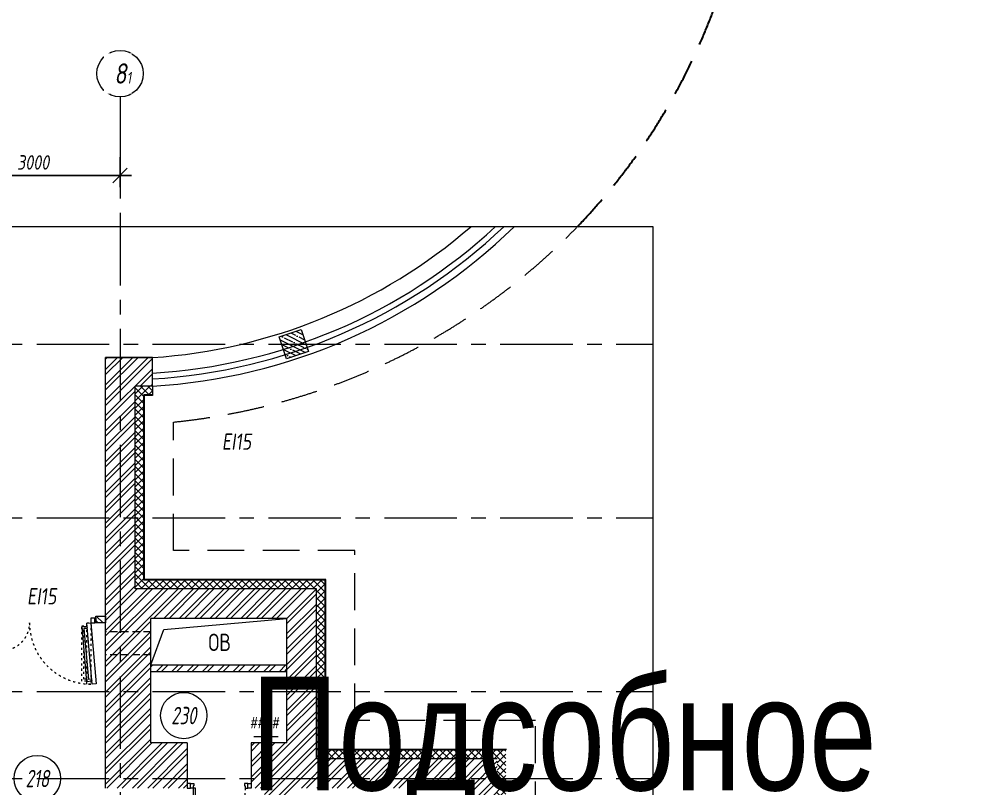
# Model space of a CAD drawing. Header units: millimetres. Extents: x -85420 to 1195317, y -69347 to 470418.
# Drawn here: x 561452 to 577780, y 47277 to 60557 of the extents above; entities that cross this region are included whole.
import ezdxf
from ezdxf import colors
from ezdxf.entities.mleader import LeaderData, LeaderLine
from ezdxf.enums import TextEntityAlignment as Align
from ezdxf.math import Vec2, Vec3

# ---------------------------------------------------------------- set-up
doc = ezdxf.new("R2018")
doc.units = ezdxf.units.MM
for name, pattern in [('ACAD_ISO03W100', [30, 12, -18]), ('CENTER', [2, 1.25, -0.25, 0.25, -0.25]), ('DASHED', [19.05, 12.7, -6.35]), ('ГОСТ 2.303 4', [7, 5, -2, 0])]:
    doc.linetypes.add(name, pattern=pattern)
for name, color, linetype, lineweight, true_color in [('АР_Граница ПБ', 7, 'Continuous', 53, 0xf60404), ('АР_ПБ_Двери', 7, 'Continuous', 15, 0xdb0000), ('ПБ_граница', 7, 'ГОСТ 2.303 4', 40, 0xdb0000)]:
    doc.layers.add(name, color=color, linetype=linetype, lineweight=lineweight, true_color=true_color)
for name, color, linetype, lineweight in [('АР_Двери', 7, 'Continuous', 0), ('АР_Колонны', 5, 'Continuous', 35), ('АР_Колонны Штрих', 250, 'Continuous', 5), ('АР_Маркер экспликации', 239, 'Continuous', 13), ('АР_Навесной фасад', 250, 'Continuous', 5), ('АР_Номер помещения', 250, 'Continuous', 9), ('АР_Окна', 4, 'Continuous', 9), ('АР_Оси', 7, 'Continuous', 25), ('АР_Оси размеры', 164, 'Continuous', 9), ('АР_Отверстия', 250, 'Continuous', 15), ('АР_Перегородки витражные', 152, 'Continuous', 13), ('АР_Перегородки_кирпич_Штрих', 244, 'Continuous', 5), ('АР_Сущ Несущая стена', 250, 'Continuous', 50), ('АР_тонкая линия', 250, 'Continuous', 0), ('АР_Утеплитель', 250, 'Continuous', 13), ('АР_Штриховка кирпич', 250, 'Continuous', 9), ('Функциональное зонирование', 250, 'Continuous', 18)]:
    doc.layers.add(name, color=color, linetype=linetype, lineweight=lineweight)
doc.layers.add('АР_Названия помещений', color=124, linetype='Continuous', lineweight=5, plot=False)
doc.layers.add('АР_Помещения_площадь', color=19, linetype='Continuous', lineweight=9, plot=False)
doc.layers.add('АР_Перегородки кирпич', color=34, linetype='Continuous')
doc.layers.add('АР_Площадь контур', color=7, linetype='Continuous', lineweight=30, true_color=0xff9ee7, plot=False)
doc.styles.add('ICOCPEUR', font='isocpeur.ttf')
doc.styles.add('ISOCPEUR', font='', dxfattribs={"height": 250})
doc.styles.get("Standard").update_dxf_attribs({"font": 'GOST.TTF'})
doc.styles.add('Архитект', font='isocpeur.ttf', dxfattribs={"width": 0.8, "oblique": 8})
doc.styles.add('ГОСТ 2.304', font='CS_Gost2304.shx', dxfattribs={"oblique": 10})
doc.styles.get('ISOCPEUR').set_extended_font_data('ISOCPEUR', italic=True)
doc.dimstyles.new('СПДС', dxfattribs={"dimscale": 100, "dimtxt": 2.5, "dimasz": 2.5, "dimexe": 2, "dimexo": 0.625, "dimgap": 1, "dimtad": 1, "dimdec": 0, "dimrnd": 5, "dimtxsty": 'ГОСТ 2.304', "dimblk": 'OBLIQUE', "dimblk1": 'OBLIQUE', "dimblk2": 'OBLIQUE', "dimcen": 2.5, "dimdle": 2, "dimadec": 0, "dimazin": 2, "dimtfac": 0.75, "dimtdec": 4, "dimtmove": 1, "dimatfit": 3, "dimfxl": 1, "dimtfill": 1, "dimtolj": 1, "dimarcsym": 1})
pattern_1 = [(45, (-317629.56, 98823), (-132.58252, 132.58252), []), (45, (-317541.18, 98823), (-132.58252, 132.58252), [])]

# ---------------------------------------------------------------- blocks, each defined once
blk = doc.blocks.new('_DotSmall')
at = {"color": 0, "linetype": 'ByBlock', "const_width": 0.5}
blk.add_lwpolyline([(-0.0625, 0, 1), (0.0625, 0, 1)], format="xyb", close=True, dxfattribs=at)
blk = doc.blocks.new('*U433')
for points in [[(-55, -80), (-55, 0), (-115, 0), (-115, -40), (-100, -40), (-100, -80), (-55, -80)], [(0, 0), (0, -80), (-55, -80), (-55, 0), (0, 0)], [(-1100, 0), (-1100, -80), (-1045, -80), (-1045, 0), (-1100, 0)], [(-1045, -80), (-1045, 0), (-985, 0), (-985, -40), (-1000, -40), (-1000, -80), (-1045, -80)]]:
    blk.add_lwpolyline(points)
blk.add_lwpolyline([(-100, -80), (-100, -980), (-140, -980), (-140, -80)], close=True)
at = {"linetype": 'ACAD_ISO03W100', "ltscale": 3}
blk.add_arc((-100, -80), 900, 180, 270, dxfattribs=at)
blk = doc.blocks.new('_Oblique')
at = {"color": 0, "linetype": 'ByBlock', "lineweight": -2}
blk.add_line((-0.5, -0.5), (0.5, 0.5), dxfattribs=at)
blk = doc.blocks.new('*D455')
at = {"layer": 'Defpoints', "color": 0, "ltscale": 100, "transparency": 16777216}
for p in [(645617, 43895), (648617, 43890), (648617, 43513)]:
    blk.add_point(p, dxfattribs=at)
at = {"layer": 'АР_Оси размеры', "color": 0, "lineweight": -2, "ltscale": 100, "transparency": 16777216}
for p, q in [((645617, 43833), (645617, 43313)), ((648617, 43827), (648617, 43313)), ((645417, 43513), (648817, 43513))]:
    blk.add_line(p, q, dxfattribs=at)
at = {"layer": 'АР_Оси размеры', "color": 0, "lineweight": -2, "ltscale": 100, "transparency": 16777216, "xscale": 250, "yscale": 250, "zscale": 250, "rotation": 180}
blk.add_blockref('_Oblique', (645617, 43513), dxfattribs=at)
at = {"layer": 'АР_Оси размеры', "color": 0, "lineweight": -2, "ltscale": 100, "transparency": 16777216, "xscale": 250, "yscale": 250, "zscale": 250}
blk.add_blockref('_Oblique', (648617, 43513), dxfattribs=at)
at = {"layer": 'АР_Оси размеры', "color": 0, "lineweight": 9, "ltscale": 100, "transparency": 16777216, "insert": (647117, 43738), "char_height": 250, "attachment_point": 5, "style": 'ГОСТ 2.304', "bg_fill": 3, "box_fill_scale": 1.1, "bg_fill_color": 256, "bg_fill_true_color": 13158600, "bg_fill_transparency": 0}
blk.add_mtext('\\A1;3000', dxfattribs=at)
blk = doc.blocks.new('*U438')
at = {"layer": 'АР_Номер помещения', "color": 7}
blk.add_circle((-21934, 1991), 400, dxfattribs=at)
at = {"layer": 'АР_Помещения_площадь', "color": 7}
blk.add_line((-20303, 1622), (-20725, 1622), dxfattribs=at)
at = {"color": 7, "style": 'ISOCPEUR', "width": 0.7, "flags": 1}
blk.add_attdef('КАТЕГОРИЯ', (-499, -2092), '', height=250, dxfattribs=at)
at = {"layer": 'АР_Номер помещения', "color": 7, "style": 'ISOCPEUR', "width": 0.7}
blk.add_attdef('НОМЕР_ПОМЕЩЕНИЯ', text='', height=300, dxfattribs=at).set_placement((-21934, 1991), align=Align.MIDDLE_CENTER)
at = {"layer": 'АР_Помещения_площадь', "color": 7, "style": 'ISOCPEUR', "width": 0.7}
blk.add_attdef('ПЛОЩАДЬ_ПОМЕЩЕНИЯ', text='', height=200, dxfattribs=at).set_placement((-20298, 1868), align=Align.MIDDLE_RIGHT)
at = {"layer": 'АР_Помещения_площадь', "color": 7, "lineweight": 30, "width": 0.7, "flags": 104}
blk.add_attdef('ИМЯ_ПОМЕЩЕНИЯ', text='', height=100, dxfattribs=at).set_placement((158, 1217), align=Align.MIDDLE_CENTER)
blk = doc.blocks.new('1700-3')
for points in [[(-476, 1526), (-12, 1444), (0, 1513), (-464, 1595)], [(0, -13), (-1051, -105), (-1057, -35), (-6, 57)]]:
    blk.add_lwpolyline(points, close=True)
at = {"linetype": 'ACAD_ISO03W100', "ltscale": 3}
for points in [[(-471, 1443), (0, 1443), (0, 1513), (-471, 1513)], [(0, -13), (-1055, -13), (-1055, 57), (0, 57)]]:
    blk.add_lwpolyline(points, close=True, dxfattribs=at)
for points in [[(-392, 1511), (-427, 1517), (-441, 1434), (-76, 1369), (-61, 1453), (-96, 1459)], [(-392, 1511), (-401, 1462), (-104, 1410), (-96, 1459)], [(80, 1600), (0, 1600), (0, 1583), (80, 1583), (80, 1600)], [(0, 1583), (80, 1583), (80, 1513), (50, 1513), (50, 1513), (0, 1513), (0, 1583)], [(-972, -28), (-1007, -31), (-1014, 54), (-63, 137), (-56, 52), (-91, 49)], [(-972, -28), (-976, 22), (-95, 99), (-91, 49)], [(0, -83), (80, -83), (80, -13), (50, -13), (50, -13), (0, -13), (0, -83)], [(80, -100), (0, -100), (0, -83), (80, -83), (80, -100)]]:
    blk.add_lwpolyline(points)
for points in [[(-386, 1443), (-421, 1443), (-421, 1358), (-50, 1358), (-50, 1443), (-85, 1443)], [(-386, 1443), (-386, 1393), (-85, 1393), (-85, 1443)], [(-970, 57), (-1005, 57), (-1005, 142), (-50, 142), (-50, 57), (-85, 57)], [(-970, 57), (-970, 107), (-85, 107), (-85, 57)]]:
    blk.add_lwpolyline(points, dxfattribs=at)
for centre, radius, start, end in [((0, 1513), 471, 170, 270), ((0, -13), 1055, 90, 181.2023)]:
    blk.add_arc(centre, radius, start, end, dxfattribs=at)
blk = doc.blocks.new('*U437')
at = {"layer": 'АР_Номер помещения', "color": 7}
blk.add_circle((172, -2136), 400, dxfattribs=at)
at = {"color": 7, "style": 'ISOCPEUR', "width": 0.7, "flags": 1}
blk.add_attdef('КАТЕГОРИЯ', (-499, -2092), '', height=250, dxfattribs=at)
at = {"layer": 'АР_Номер помещения', "color": 7, "style": 'ISOCPEUR', "width": 0.7}
blk.add_attdef('НОМЕР_ПОМЕЩЕНИЯ', text='', height=300, dxfattribs=at).set_placement((172, -2136), align=Align.MIDDLE_CENTER)
at = {"layer": 'АР_Помещения_площадь', "color": 7, "lineweight": 30, "width": 0.7, "flags": 104}
blk.add_attdef('ИМЯ_ПОМЕЩЕНИЯ', text='', height=100, dxfattribs=at).set_placement((158, 1217), align=Align.MIDDLE_CENTER)
at = {"layer": 'АР_Помещения_площадь', "color": 7, "style": 'ISOCPEUR', "width": 0.7}
blk.add_attdef('ПЛОЩАДЬ_ПОМЕЩЕНИЯ', text='', height=200, dxfattribs=at).set_placement((309, -3829), align=Align.MIDDLE_RIGHT)
blk = doc.blocks.new('*U441')
at = {"layer": 'АР_Граница ПБ', "color": 18, "linetype": 'DASHED', "lineweight": 30, "ltscale": 50, "true_color": 0x000000}
blk.add_lwpolyline([(5716, 10401, 0.157896), (8648, 16439), (38244, 16439), (38244, 19569), (41754, 19569), (41754, 30409), (15745, 30409), (15745, 33919), (6404, 33919), (6404, 30409), (-756, 30409), (-756, 33409), (-11596, 33409), (-11596, 29855, 0.334723), (-20031, 21409), (-23596, 21409), (-23596, 7563), (-17656, 7568), (-17656, -16340), (-10047, -16340)], format="xyb", dxfattribs=at)
blk = doc.blocks.new('АР план')
at = {"layer": 'АР_Колонны Штрих', "lineweight": 9, "ltscale": 100}
h = blk.add_hatch(dxfattribs=at)
h.set_pattern_fill('ANSI35', color=256, scale=500, angle=-71.56454)
h.set_pattern_definition([(333.435457, (386914.32, 961399.34), (55.900708, 111.803895), []), (333.435457, (386942.27, 961315.49), (55.900708, 111.803895), [156.25, -31.25, 0, -31.25])])
h.paths.add_polyline_path([(651870, 40474.4), (651743.5, 40853.9), (651364.1, 40727.4), (651490.5, 40347.9)])
at = {"layer": 'АР_Перегородки_кирпич_Штрих', "lineweight": 9, "ltscale": 100}
h = blk.add_hatch(dxfattribs=at)
h.set_pattern_fill('ANSI32', color=256, scale=500, angle=90)
h.set_pattern_definition([(135, (590367.71, -915574.45), (-132.58252, -132.58252), []), (135, (590367.71, -915486.06), (-132.58252, -132.58252), [])])
h.paths.add_polyline_path([(648198.5, 35906.8), (648198.5, 35786.8), (648366.9, 35786.7), (648366.9, 35906.8), (648299.6, 35906.8), (648299.6, 35906.7)])
h = blk.add_hatch(dxfattribs=at)
h.set_pattern_fill('ANSI32', color=256, scale=500)
h.set_pattern_definition([(45, (845850.95, -65899.79), (-132.58252, 132.58252), []), (45, (845939.34, -65899.79), (-132.58252, 132.58252), [])])
h.paths.add_polyline_path([(651496.9, 34944.3), (651496.9, 35064.3), (650533.8, 35064.3), (650536.7, 35060.5), (650416.7, 35060.5), (650413.8, 35064.3), (649146.9, 35064.3), (649146.9, 34944.3)])
at = {"layer": 'АР_Утеплитель', "lineweight": 9, "ltscale": 100}
h = blk.add_hatch(dxfattribs=at)
h.set_pattern_fill('ANSI37', color=256, scale=700)
h.set_pattern_definition([(45, (-311049.53, 38359.43), (-61.871843, 61.871843), []), (135, (-311049.53, 38359.43), (-61.871843, -61.871843), [])])
h.paths.add_polyline_path([(657815.7, 20650.9), (657815.7, 20800.9), (650762.1, 20800.9), (650762.1, 16835.9), (646086.9, 16835.9), (646086.9, 25145.9), (651476.9, 25145.9), (651476.9, 25275.9), (655277.1, 25275.9), (655277.1, 33595.9), (652156.9, 33595.9), (652156.9, 36525.9), (649026.9, 36525.9), (649026.9, 39726.2), (649176.9, 39726.2), (649176.9, 39876.2), (648876.9, 39876.2), (648876.9, 36375.9), (652006.9, 36375.9), (652006.9, 33445.9), (655127.1, 33445.9), (655127.1, 25425.9), (651326.9, 25425.9), (651326.9, 25295.9), (645936.9, 25295.9), (645936.9, 16685.9), (650912.1, 16685.9), (650912.1, 20650.9)])
at = {"layer": 'АР_Штриховка кирпич', "lineweight": 9, "ltscale": 100}
h = blk.add_hatch(dxfattribs=at)
h.set_pattern_fill('ANSI32', color=256, scale=500)
h.set_pattern_definition(pattern_1)
h.paths.add_polyline_path([(652006.9, 36375.9), (648877.3, 36375.9), (648876.9, 39876.2), (649176.9, 39876.2), (649176.9, 40369.6), (648366.9, 40369.6), (648366.9, 32935.7), (649777.1, 32935.9), (649777, 33715.9), (649146.9, 33715.8), (649146.9, 35865.9), (651496.9, 35865.9)])
h.paths.add_polyline_path([(652006.9, 36375.9), (651496.9, 35865.9), (651496.9, 33715.9), (650877.1, 33715.9), (650877.1, 32935.9), (651107.1, 32935.9), (651107.1, 32815.9), (651617, 32815.9), (651617, 32935.9), (654617, 32935.9), (654617.1, 32935.9), (655127.1, 32935.9), (655127.1, 33446.1), (652006.9, 33445.9)])
h = blk.add_hatch(dxfattribs=at)
h.set_pattern_fill('ANSI32', color=256, scale=500)
h.set_pattern_definition(pattern_1)
h.paths.add_polyline_path([(651326.9, 25425.9), (655127.1, 25425.9), (655127.1, 32935.9), (654617, 32935.9), (654617, 25935.9), (651617.1, 25935.9), (651617, 31215.9), (651107.1, 31215.9), (651107.1, 25935.9), (645936.9, 25935.9), (645936.9, 25295.9), (651326.9, 25295.9)])
at = {"layer": 'Defpoints', "color": 18, "lineweight": 9, "ltscale": 100, "true_color": 0x000000}
blk.add_lwpolyline([(639417, 42625.6), (629522.5, 42625.6), (629522.5, 14722.7), (657815.7, 14722.7), (657815.7, 42625.6), (639537, 42625.6)], dxfattribs=at)
at = {"layer": 'АР_Граница ПБ', "linetype": 'DASHED', "lineweight": 9, "ltscale": 50}
blk.add_lwpolyline([(640246.3, 15772), (640246.3, 16777), (646418.8, 16777), (646418.8, 24795.5), (655787.1, 24795.5), (655787.1, 34101.8), (652666.9, 34105.3), (652666.9, 37035.9), (649536.9, 37035.9), (649536.9, 39253.9, 0.1767541), (656507.5, 42625.6, 0.1748444)], format="xyb", dxfattribs=at)
at = {"layer": 'АР_Колонны', "lineweight": 9, "ltscale": 100}
blk.add_lwpolyline([(651743.5, 40853.9), (651870, 40474.4), (651490.5, 40347.9), (651364.1, 40727.4)], close=True, dxfattribs=at)
at = {"layer": 'АР_Навесной фасад', "lineweight": 9, "ltscale": 100}
for p, q in [((649026.9, 36525.9), (649026.9, 39726.2)), ((649036.9, 36535.9), (649036.9, 39716.2)), ((652156.9, 36525.9), (649026.9, 36525.9)), ((652166.9, 36535.9), (649036.9, 36535.9)), ((652156.9, 33595.9), (652156.9, 36525.9)), ((652166.9, 33605.9), (652166.9, 36535.9)), ((652156.9, 33595.9), (655277.1, 33595.9)), ((652166.9, 33605.9), (655287.1, 33605.9))]:
    blk.add_line(p, q, dxfattribs=at)
for points in [[(649176.9, 39876.2), (649176.9, 39716.2)], [(649176.9, 39726.2), (649026.9, 39726.2)], [(649176.9, 39716.2), (649036.9, 39716.2)]]:
    blk.add_lwpolyline(points, dxfattribs=at)
at = {"layer": 'АР_Окна', "lineweight": 9, "ltscale": 100}
for radius, start, end in [(9621.9, 273.34624, 313.49348), (9521.9, 273.38143, 312.8555)]:
    blk.add_arc((648615.3, 49605.9), radius, start, end, dxfattribs=at)
at = {"layer": 'АР_Оси', "linetype": 'CENTER', "lineweight": 9, "ltscale": 1000}
for p, q in [((623178.5, 40600.9), (657815.7, 40600.9)), ((623178.5, 37600.9), (657815.7, 37600.9)), ((623178.5, 34600.9), (657815.7, 34600.9)), ((623178.5, 33100.9), (657815.7, 33100.9))]:
    blk.add_line(p, q, dxfattribs=at)
at = {"layer": 'АР_Оси', "lineweight": 9, "ltscale": 0.5}
blk.add_circle((648617, 45270.1), 400, dxfattribs=at)
at = {"layer": 'АР_Перегородки кирпич', "linetype": 'Continuous', "lineweight": 9, "ltscale": 100}
for points in [[(648366.9, 35906.8), (648366.9, 35786.8), (648198.5, 35786.8)], [(648198.5, 35786.8), (648198.5, 35906.8)]]:
    blk.add_lwpolyline(points, dxfattribs=at)
at = {"layer": 'АР_Перегородки кирпич', "lineweight": 9, "ltscale": 100}
for points in [[(648198.5, 35906.8), (648366.9, 35906.8)], [(649146.9, 35064.3), (651496.9, 35064.3)], [(651496.9, 34944.3), (649146.9, 34944.3)]]:
    blk.add_lwpolyline(points, dxfattribs=at)
at = {"layer": 'АР_Площадь контур', "lineweight": 9, "ltscale": 100}
blk.add_lwpolyline([(648366.9, 40369.6), (649176.9, 40369.6, 0.1636166), (654668.7, 42625.6, 0.1636166)], format="xyb", dxfattribs=at)
at = {"layer": 'АР_Сущ Несущая стена', "lineweight": 9, "ltscale": 100}
for p, q in [((648366.9, 32935.9), (648366.9, 40369.6)), ((648876.9, 40369.6), (648366.9, 40369.6)), ((649176.9, 39876.2), (649176.9, 40369.6)), ((648876.9, 36375.9), (648876.9, 39876.2)), ((652006.9, 36375.9), (648876.9, 36375.9)), ((652006.9, 33445.9), (652006.9, 36375.9)), ((649146.9, 33715.9), (649146.9, 35865.9)), ((651496.9, 35865.9), (649146.9, 35865.9)), ((651496.9, 33715.9), (651496.9, 35865.9)), ((649777.1, 33715.9), (649146.9, 33715.9)), ((649777.1, 33715.9), (649777.1, 32935.9)), ((650877.1, 33715.9), (650877.1, 32935.9)), ((651496.9, 33715.9), (650877.1, 33715.9)), ((652006.9, 33445.9), (655127.1, 33445.9))]:
    blk.add_line(p, q, dxfattribs=at)
for points in [[(649176.9, 40369.6), (648876.9, 40369.6)], [(649176.9, 39876.2), (648876.9, 39876.2)]]:
    blk.add_lwpolyline(points, dxfattribs=at)
for centre, radius, start, end in [((648567.8, 49664.4), 9314.8, 273.74937, 310.91699), ((648615.3, 49605.9), 9745.9, 273.30362, 314.25645)]:
    blk.add_arc(centre, radius, start, end, dxfattribs=at)
at = {"layer": 'АР_тонкая линия', "lineweight": 9, "ltscale": 100}
blk.add_lwpolyline([(649146.9, 35064.3), (649373.6, 35672), (651496.9, 35865.9)], dxfattribs=at)
at = {"layer": 'Функциональное зонирование', "linetype": 'DASHED', "lineweight": 9, "ltscale": 10}
for p, q in [((649146.9, 35635.9), (648366.9, 35635.9)), ((649146.9, 35235.9), (648366.9, 35235.9))]:
    blk.add_line(p, q, dxfattribs=at)
at = {"layer": 'АР_Двери', "lineweight": 9, "xscale": -1}
blk.add_blockref('*U433', (649777.1, 33015.9), dxfattribs=at)
at = {"layer": 'АР_Маркер экспликации', "color": 7, "lineweight": 9}
ref = blk.add_blockref('*U438', (671651, 32196.8), dxfattribs=at)
ref.add_attrib('НОМЕР_ПОМЕЩЕНИЯ', '230', dxfattribs={"layer": 'АР_Номер помещения', "color": 7, "height": 300, "style": 'ISOCPEUR', "width": 0.7}).set_placement((649716.8, 34187.8), align=Align.MIDDLE_CENTER)
lines = blk.add_mtext('\\W0.8000;Подсобное помещение', dxfattribs={"layer": 'АР_Названия помещений', "insert": (650877.1, 34856.6), "char_height": 1959.013, "width": 705.299, "attachment_point": 1})
ref.add_attrib('ИМЯ_ПОМЕЩЕНИЯ', '', (650877.1, 34856.6), dxfattribs={"flags": 104}).embed_mtext(lines)
ref.add_attrib('ПЛОЩАДЬ_ПОМЕЩЕНИЯ', '####', dxfattribs={"layer": 'АР_Помещения_площадь', "color": 7, "height": 200, "style": 'ISOCPEUR', "width": 0.7}).set_placement((651352.9, 34065.1), align=Align.MIDDLE_RIGHT)
ref = blk.add_blockref('*U437', (647017.8, 35237), dxfattribs=at)
ref.add_attrib('НОМЕР_ПОМЕЩЕНИЯ', '218', dxfattribs={"layer": 'АР_Номер помещения', "color": 7, "height": 300, "style": 'ISOCPEUR', "width": 0.7}).set_placement((647189.3, 33100.9), align=Align.MIDDLE_CENTER)
at = {"layer": 'АР_Перегородки витражные', "lineweight": 9, "rotation": 89.99999999999999}
blk.add_blockref('1700-3', (648098.5, 35786.8), dxfattribs=at)
at = {"layer": 'АР_Отверстия', "lineweight": 9, "ltscale": 100, "insert": (650335.5, 35451.6), "char_height": 300, "attachment_point": 5, "line_spacing_factor": 0.7, "style": 'ICOCPEUR'}
blk.add_mtext('\\A1;{\\W0.8;ОВ}', dxfattribs=at)
at = {"layer": 'АР_ПБ_Двери', "lineweight": 9, "style": 'Архитект', "oblique": 8, "width": 0.8}
blk.add_text('EI15', height=280, dxfattribs=at).set_placement((647012.9, 36107.5))
at = {"layer": 'АР_ПБ_Двери', "lineweight": 9, "insert": (650375.5, 39057.3), "char_height": 280, "width": 567, "attachment_point": 1, "style": 'Архитект'}
blk.add_mtext('EI15', dxfattribs=at)
at = {"layer": 'АР_Оси размеры', "lineweight": 9, "ltscale": 100}
dim = blk.add_linear_dim(base=(648617, 43513.4), p1=(645617, 43895.4), p2=(648617, 43889.7), dimstyle='СПДС', dxfattribs=at)
dim.commit()
dim.dimension.update_dxf_attribs({"geometry": '*D455', "text_midpoint": (647117, 43738.4)})
at = {"layer": 'АР_Оси', "lineweight": 9, "insert": (648517.2, 45447.9), "char_height": 350, "width": 123.867, "attachment_point": 1, "line_spacing_factor": 1.149209, "style": 'ГОСТ 2.304', "bg_fill": 2}
blk.add_mtext('8{\\H0.57143x;1}', dxfattribs=at)
at = {"layer": 'АР_Оси', "linetype": 'CENTER', "lineweight": 9, "ltscale": 1000}
blk.add_line((648617, 44864.5), (648617, 14722.7), dxfattribs=at)
at = {"layer": 'Defpoints', "lineweight": 9, "ltscale": 100}
blk.add_blockref('*U441', (650792.8, 32225.9), dxfattribs=at)

msp = doc.modelspace()

# ---------------------------------------------------------------- leaders
at = {"layer": 'ПБ_граница', "linetype": 'ByBlock', "lineweight": 0, "ltscale": 70}
ml = msp.add_multileader_mtext('Standard', dxfattribs=at)
ml.set_content('Граница пожарной зоны ', color=256, style='ГОСТ 2.304')
ml.set_leader_properties(color=256, lineweight=-1)
ml.set_arrow_properties(name='DOTSMALL')
ml.build(insert=Vec2(0, 0))
ml.multileader.update_dxf_attribs({"text_left_attachment_type": 6, "text_right_attachment_type": 6, "dogleg_length": 173.1, "arrow_head_size": 250, "scale": 100})
ctx = ml.context
ctx.base_point, ctx.scale, ctx.char_height, ctx.arrow_head_size, ctx.landing_gap_size, ctx.plane_origin = Vec3(450273, 51533, 0), 100, 250, 250, 200, Vec3(406909.5, 65636.9, 0)
ctx.left_attachment, ctx.right_attachment = 6, 6
notes = []
notes.append((ctx, [(0, (1, 1, 0), (450099.9, 51533, 0), (1, 0), 173.1, [(3, [(448218.2, 55394.9, 0)], 0, [])])]))
ctx.mtext.insert, ctx.mtext.width, ctx.mtext.defined_height, ctx.mtext.line_spacing_factor, ctx.mtext.flow_direction = Vec3(450473, 51845.5, 0), 7160.099, 981, 0.768, 5
at = {"layer": 'ПБ_граница', "linetype": 'ByBlock', "ltscale": 70}
ml = msp.add_multileader_mtext('Standard', dxfattribs=at)
ml.set_content('Граница пожарной зоны ', color=256, style='ГОСТ 2.304')
ml.set_leader_properties(color=256, lineweight=-1)
ml.set_arrow_properties(name='DOTSMALL')
ml.build(insert=Vec2(0, 0))
ml.multileader.update_dxf_attribs({"text_left_attachment_type": 6, "text_right_attachment_type": 6, "dogleg_length": 173.1, "arrow_head_size": 250, "scale": 100})
ctx = ml.context
ctx.base_point, ctx.scale, ctx.char_height, ctx.arrow_head_size, ctx.landing_gap_size, ctx.plane_origin = Vec3(477990.1, 48649.7, 0), 100, 250, 250, 200, Vec3(527576.5, 62301.7, 0)
ctx.left_attachment, ctx.right_attachment = 6, 6
notes.append((ctx, [(0, (1, 1, 0), (482435.1, 48649.7, 0), (-1, 0), 173.1, [(3, [(485194.9, 51198.5, 0)], 0, [])])]))
ctx.mtext.insert, ctx.mtext.width, ctx.mtext.defined_height, ctx.mtext.line_spacing_factor, ctx.mtext.flow_direction = Vec3(478206.1, 48962.2, 0), 7160.099, 981, 0.768, 5
for ctx, leaders in notes:
    for number, flags, end, landing, length, lines in leaders:
        leader = LeaderData()
        leader.index, (leader.has_last_leader_line, leader.has_dogleg_vector, leader.attachment_direction) = number, flags
        leader.last_leader_point, leader.dogleg_vector, leader.dogleg_length = Vec3(end), Vec3(landing), length
        for number, points, colour, breaks in lines:
            line = LeaderLine()
            line.index, line.vertices, line.color, line.breaks = number, Vec3.list(points), colors.encode_raw_color(colour), breaks
            leader.lines.append(line)
        ctx.leaders.append(leader)

# ---------------------------------------------------------------- next in the draw order: block references
at = {"color": 12, "true_color": 0xe00000}
msp.add_blockref('АР план', (-85419.9, 14341.6), dxfattribs=at)

doc.saveas('drawing.dxf')
